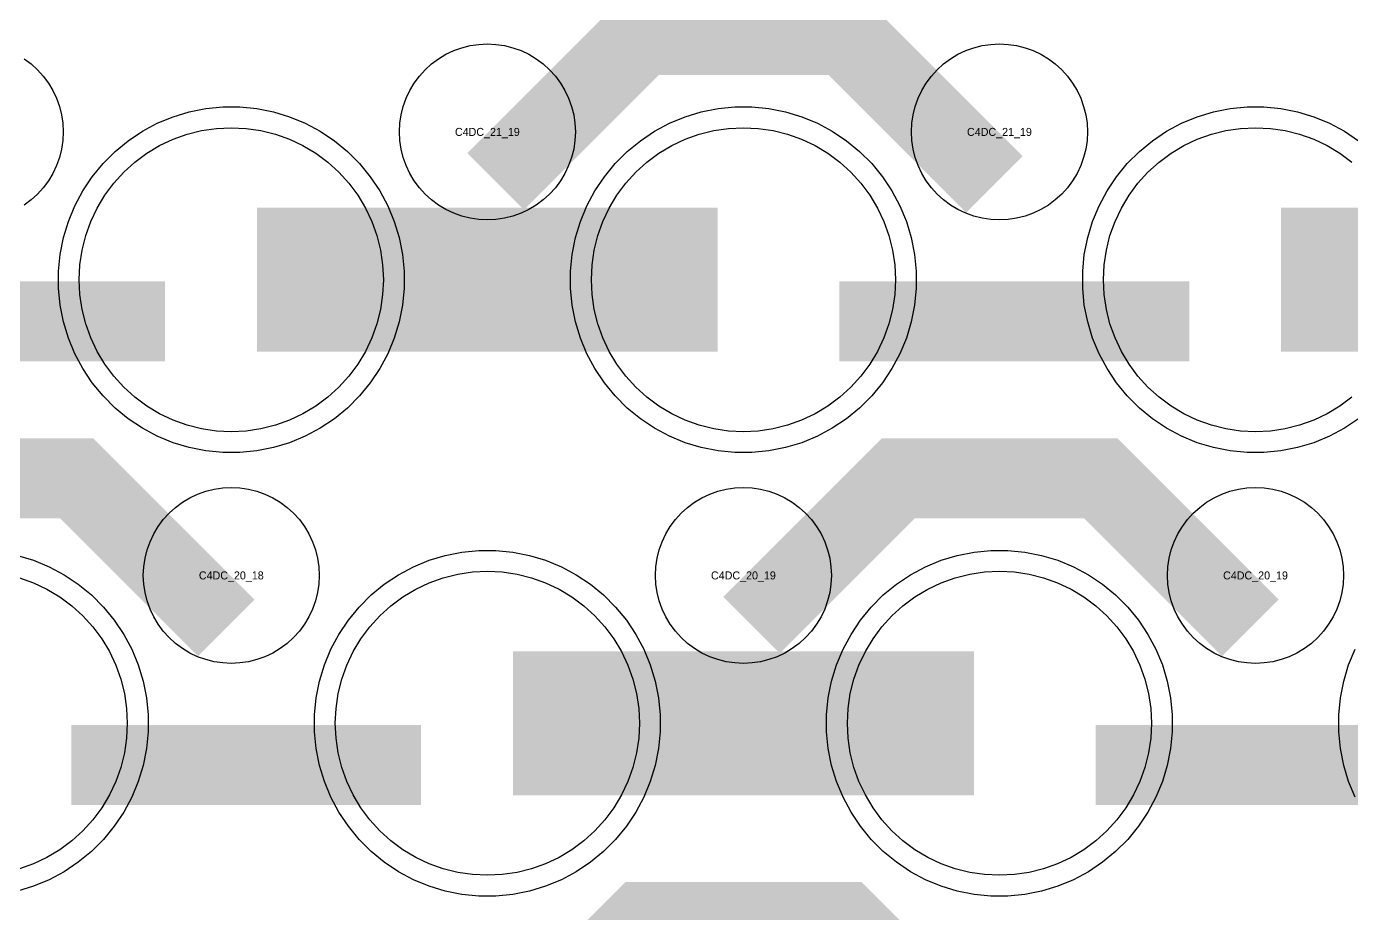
# Model space of a CAD drawing. Extents: x -11880 to 11880, y -14992 to 14992.
# Drawn here: x -6064 to -5650, y -12127.7 to -11850.6 of the extents above; entities that cross this region are included whole.
import ezdxf
from ezdxf.enums import TextEntityAlignment as Align

# ---------------------------------------------------------------- set-up
doc = ezdxf.new("R2010")
doc.units = 0
doc.header["$MEASUREMENT"] = 0
for name, color, linetype in [('GDS_775_DT_237', 138, 'CONTINUOUS'), ('RDL1_FS', 34, 'CONTINUOUS'), ('RDL_BS', 160, 'CONTINUOUS')]:
    doc.layers.add(name, color=color, linetype=linetype)

msp = doc.modelspace()

# ---------------------------------------------------------------- linework, layer by layer
at = {"layer": 'RDL1_FS'}
for points in [[(-6000, -11977.229), (-6004.657, -11977), (-6009.268, -11976.316), (-6013.791, -11975.184), (-6018.181, -11973.612), (-6022.395, -11971.62), (-6026.395, -11969.222), (-6030.14, -11966.444), (-6033.594, -11963.314), (-6036.724, -11959.86), (-6039.502, -11956.115), (-6041.9, -11952.115), (-6043.892, -11947.901), (-6045.464, -11943.511), (-6046.596, -11938.988), (-6047.28, -11934.377), (-6047.509, -11929.72), (-6047.28, -11925.063), (-6046.596, -11920.452), (-6045.464, -11915.929), (-6043.892, -11911.539), (-6041.9, -11907.325), (-6039.502, -11903.325), (-6036.724, -11899.58), (-6033.594, -11896.126), (-6030.14, -11892.996), (-6026.395, -11890.218), (-6022.395, -11887.82), (-6018.181, -11885.828), (-6013.791, -11884.256), (-6009.268, -11883.124), (-6004.657, -11882.44), (-6000, -11882.211), (-5995.343, -11882.44), (-5990.732, -11883.124), (-5986.209, -11884.256), (-5981.819, -11885.828), (-5977.605, -11887.82), (-5973.605, -11890.218), (-5969.86, -11892.996), (-5966.406, -11896.126), (-5963.276, -11899.58), (-5960.498, -11903.325), (-5958.1, -11907.325), (-5956.108, -11911.539), (-5954.536, -11915.929), (-5953.404, -11920.452), (-5952.72, -11925.063), (-5952.491, -11929.72), (-5952.72, -11934.377), (-5953.404, -11938.988), (-5954.536, -11943.511), (-5956.108, -11947.901), (-5958.1, -11952.115), (-5960.498, -11956.115), (-5963.276, -11959.86), (-5966.406, -11963.314), (-5969.86, -11966.444), (-5973.605, -11969.222), (-5977.605, -11971.62), (-5981.819, -11973.612), (-5986.209, -11975.184), (-5990.732, -11976.316), (-5995.343, -11977)], [(-5840, -11977.229), (-5844.657, -11977), (-5849.268, -11976.316), (-5853.791, -11975.184), (-5858.181, -11973.612), (-5862.395, -11971.62), (-5866.395, -11969.222), (-5870.14, -11966.444), (-5873.594, -11963.314), (-5876.724, -11959.86), (-5879.502, -11956.115), (-5881.9, -11952.115), (-5883.892, -11947.901), (-5885.464, -11943.511), (-5886.596, -11938.988), (-5887.28, -11934.377), (-5887.509, -11929.72), (-5887.28, -11925.063), (-5886.596, -11920.452), (-5885.464, -11915.929), (-5883.892, -11911.539), (-5881.9, -11907.325), (-5879.502, -11903.325), (-5876.724, -11899.58), (-5873.594, -11896.126), (-5870.14, -11892.996), (-5866.395, -11890.218), (-5862.395, -11887.82), (-5858.181, -11885.828), (-5853.791, -11884.256), (-5849.268, -11883.124), (-5844.657, -11882.44), (-5840, -11882.211), (-5835.343, -11882.44), (-5830.732, -11883.124), (-5826.209, -11884.256), (-5821.819, -11885.828), (-5817.605, -11887.82), (-5813.605, -11890.218), (-5809.86, -11892.996), (-5806.406, -11896.126), (-5803.276, -11899.58), (-5800.498, -11903.325), (-5798.1, -11907.325), (-5796.108, -11911.539), (-5794.536, -11915.929), (-5793.404, -11920.452), (-5792.72, -11925.063), (-5792.491, -11929.72), (-5792.72, -11934.377), (-5793.404, -11938.988), (-5794.536, -11943.511), (-5796.108, -11947.901), (-5798.1, -11952.115), (-5800.498, -11956.115), (-5803.276, -11959.86), (-5806.406, -11963.314), (-5809.86, -11966.444), (-5813.605, -11969.222), (-5817.605, -11971.62), (-5821.819, -11973.612), (-5826.209, -11975.184), (-5830.732, -11976.316), (-5835.343, -11977)]]:
    msp.add_lwpolyline(points, close=True, dxfattribs=at)
msp.add_lwpolyline([(-5649.86, -11966.444), (-5653.605, -11969.222), (-5657.605, -11971.62), (-5661.819, -11973.612), (-5666.209, -11975.184), (-5670.732, -11976.316), (-5675.343, -11977), (-5680, -11977.229), (-5684.657, -11977), (-5689.268, -11976.316), (-5693.791, -11975.184), (-5698.181, -11973.612), (-5702.395, -11971.62), (-5706.395, -11969.222), (-5710.14, -11966.444), (-5713.594, -11963.314), (-5716.724, -11959.86), (-5719.502, -11956.115), (-5721.9, -11952.115), (-5723.892, -11947.901), (-5725.464, -11943.511), (-5726.596, -11938.988), (-5727.28, -11934.377), (-5727.509, -11929.72), (-5727.28, -11925.063), (-5726.596, -11920.452), (-5725.464, -11915.929), (-5723.892, -11911.539), (-5721.9, -11907.325), (-5719.502, -11903.325), (-5716.724, -11899.58), (-5713.594, -11896.126), (-5710.14, -11892.996), (-5706.395, -11890.218), (-5702.395, -11887.82), (-5698.181, -11885.828), (-5693.791, -11884.256), (-5689.268, -11883.124), (-5684.657, -11882.44), (-5680, -11882.211), (-5675.343, -11882.44), (-5670.732, -11883.124), (-5666.209, -11884.256), (-5661.819, -11885.828), (-5657.605, -11887.82), (-5653.605, -11890.218), (-5649.86, -11892.996)], dxfattribs=at)
for points in [[(-5991.998, -11929.72, 45, 45, 0), (-5919.998, -11929.72, 45, 45, 0)], [(-5919.998, -11929.72, 45, 45, 0), (-5847.998, -11929.72, 45, 45, 0)], [(-5671.998, -11929.72, 45, 45, 0), (-5599.998, -11929.72, 45, 45, 0)]]:
    msp.add_lwpolyline(points, format="xyseb", dxfattribs=at)
at = {"layer": 'RDL1_FS', "color": 240, "true_color": 0xed1f24}
for points in [[(-5920, -12115.794), (-5924.657, -12115.565), (-5929.268, -12114.881), (-5933.791, -12113.749), (-5938.181, -12112.177), (-5942.395, -12110.185), (-5946.395, -12107.787), (-5950.14, -12105.009), (-5953.594, -12101.879), (-5956.724, -12098.425), (-5959.502, -12094.68), (-5961.9, -12090.68), (-5963.892, -12086.466), (-5965.464, -12082.076), (-5966.596, -12077.553), (-5967.28, -12072.942), (-5967.509, -12068.285), (-5967.28, -12063.628), (-5966.596, -12059.017), (-5965.464, -12054.494), (-5963.892, -12050.104), (-5961.9, -12045.89), (-5959.502, -12041.89), (-5956.724, -12038.145), (-5953.594, -12034.691), (-5950.14, -12031.561), (-5946.395, -12028.783), (-5942.395, -12026.385), (-5938.181, -12024.393), (-5933.791, -12022.821), (-5929.268, -12021.689), (-5924.657, -12021.005), (-5920, -12020.776), (-5915.343, -12021.005), (-5910.732, -12021.689), (-5906.209, -12022.821), (-5901.819, -12024.393), (-5897.605, -12026.385), (-5893.605, -12028.783), (-5889.86, -12031.561), (-5886.406, -12034.691), (-5883.276, -12038.145), (-5880.498, -12041.89), (-5878.1, -12045.89), (-5876.108, -12050.104), (-5874.536, -12054.494), (-5873.404, -12059.017), (-5872.72, -12063.628), (-5872.491, -12068.285), (-5872.72, -12072.942), (-5873.404, -12077.553), (-5874.536, -12082.076), (-5876.108, -12086.466), (-5878.1, -12090.68), (-5880.498, -12094.68), (-5883.276, -12098.425), (-5886.406, -12101.879), (-5889.86, -12105.009), (-5893.605, -12107.787), (-5897.605, -12110.185), (-5901.819, -12112.177), (-5906.209, -12113.749), (-5910.732, -12114.881), (-5915.343, -12115.565)], [(-5760, -12115.794), (-5764.657, -12115.565), (-5769.268, -12114.881), (-5773.791, -12113.749), (-5778.181, -12112.177), (-5782.395, -12110.185), (-5786.395, -12107.787), (-5790.14, -12105.009), (-5793.594, -12101.879), (-5796.724, -12098.425), (-5799.502, -12094.68), (-5801.9, -12090.68), (-5803.892, -12086.466), (-5805.464, -12082.076), (-5806.596, -12077.553), (-5807.28, -12072.942), (-5807.509, -12068.285), (-5807.28, -12063.628), (-5806.596, -12059.017), (-5805.464, -12054.494), (-5803.892, -12050.104), (-5801.9, -12045.89), (-5799.502, -12041.89), (-5796.724, -12038.145), (-5793.594, -12034.691), (-5790.14, -12031.561), (-5786.395, -12028.783), (-5782.395, -12026.385), (-5778.181, -12024.393), (-5773.791, -12022.821), (-5769.268, -12021.689), (-5764.657, -12021.005), (-5760, -12020.776), (-5755.343, -12021.005), (-5750.732, -12021.689), (-5746.209, -12022.821), (-5741.819, -12024.393), (-5737.605, -12026.385), (-5733.605, -12028.783), (-5729.86, -12031.561), (-5726.406, -12034.691), (-5723.276, -12038.145), (-5720.498, -12041.89), (-5718.1, -12045.89), (-5716.108, -12050.104), (-5714.536, -12054.494), (-5713.404, -12059.017), (-5712.72, -12063.628), (-5712.491, -12068.285), (-5712.72, -12072.942), (-5713.404, -12077.553), (-5714.536, -12082.076), (-5716.108, -12086.466), (-5718.1, -12090.68), (-5720.498, -12094.68), (-5723.276, -12098.425), (-5726.406, -12101.879), (-5729.86, -12105.009), (-5733.605, -12107.787), (-5737.605, -12110.185), (-5741.819, -12112.177), (-5746.209, -12113.749), (-5750.732, -12114.881), (-5755.343, -12115.565)]]:
    msp.add_lwpolyline(points, close=True, dxfattribs=at)
msp.add_lwpolyline([(-6066.209, -12022.821), (-6061.819, -12024.393), (-6057.605, -12026.385), (-6053.605, -12028.783), (-6049.86, -12031.561), (-6046.406, -12034.691), (-6043.276, -12038.145), (-6040.498, -12041.89), (-6038.1, -12045.89), (-6036.108, -12050.104), (-6034.536, -12054.494), (-6033.404, -12059.017), (-6032.72, -12063.628), (-6032.491, -12068.285), (-6032.72, -12072.942), (-6033.404, -12077.553), (-6034.536, -12082.076), (-6036.108, -12086.466), (-6038.1, -12090.68), (-6040.498, -12094.68), (-6043.276, -12098.425), (-6046.406, -12101.879), (-6049.86, -12105.009), (-6053.605, -12107.787), (-6057.605, -12110.185), (-6061.819, -12112.177), (-6066.209, -12113.749)], dxfattribs=at)
for points in [[(-5911.998, -12068.285, 45, 45, 0), (-5839.998, -12068.285, 45, 45, 0)], [(-5839.998, -12068.285, 45, 45, 0), (-5767.998, -12068.285, 45, 45, 0)]]:
    msp.add_lwpolyline(points, format="xyseb", dxfattribs=at)
at = {"layer": 'RDL_BS'}
for points in [[(-5917.438, -11899.034, 25, 25, 0), (-5871.623, -11853.219, 25, 25, 0), (-5838.07, -11853.219, 25, 25, 0)], [(-5761.599, -11899.933, 25, 25, 0), (-5808.313, -11853.219, 25, 25, 0), (-5838.071, -11853.219, 25, 25, 0)], [(-6129.984, -11942.733, 25, 25, 0), (-6020.719, -11942.733, 25, 25, 0)], [(-5809.984, -11942.733, 25, 25, 0), (-5700.719, -11942.733, 25, 25, 0)], [(-6001.599, -12038.498, 25, 25, 0), (-6048.313, -11991.784, 25, 25, 0), (-6078.071, -11991.784, 25, 25, 0)], [(-5837.438, -12037.599, 25, 25, 0), (-5791.623, -11991.784, 25, 25, 0), (-5758.07, -11991.784, 25, 25, 0)], [(-5681.599, -12038.498, 25, 25, 0), (-5728.313, -11991.784, 25, 25, 0), (-5758.071, -11991.784, 25, 25, 0)], [(-5917.438, -12176.159, 25, 25, 0), (-5871.623, -12130.344, 25, 25, 0), (-5838.07, -12130.344, 25, 25, 0)], [(-5761.599, -12177.058, 25, 25, 0), (-5808.313, -12130.344, 25, 25, 0), (-5838.071, -12130.344, 25, 25, 0)]]:
    msp.add_lwpolyline(points, format="xyseb", dxfattribs=at)
for points in [[(-5920, -11911.026), (-5922.693, -11910.894), (-5925.365, -11910.498), (-5927.984, -11909.841), (-5930.519, -11908.934), (-5932.956, -11907.782), (-5935.28, -11906.389), (-5937.443, -11904.786), (-5939.442, -11902.974), (-5941.254, -11900.975), (-5942.857, -11898.812), (-5944.25, -11896.488), (-5945.402, -11894.051), (-5946.309, -11891.516), (-5946.966, -11888.897), (-5947.362, -11886.225), (-5947.494, -11883.532), (-5947.362, -11880.839), (-5946.966, -11878.167), (-5946.309, -11875.548), (-5945.402, -11873.013), (-5944.25, -11870.576), (-5942.857, -11868.252), (-5941.254, -11866.089), (-5939.442, -11864.09), (-5937.443, -11862.278), (-5935.28, -11860.675), (-5932.956, -11859.282), (-5930.519, -11858.13), (-5927.984, -11857.223), (-5925.365, -11856.566), (-5922.693, -11856.17), (-5920, -11856.038), (-5917.307, -11856.17), (-5914.635, -11856.566), (-5912.016, -11857.223), (-5909.481, -11858.13), (-5907.044, -11859.282), (-5904.72, -11860.675), (-5902.557, -11862.278), (-5900.558, -11864.09), (-5898.746, -11866.089), (-5897.143, -11868.252), (-5895.75, -11870.576), (-5894.598, -11873.013), (-5893.691, -11875.548), (-5893.034, -11878.167), (-5892.638, -11880.839), (-5892.506, -11883.532), (-5892.638, -11886.225), (-5893.034, -11888.897), (-5893.691, -11891.516), (-5894.598, -11894.051), (-5895.75, -11896.488), (-5897.143, -11898.812), (-5898.746, -11900.975), (-5900.558, -11902.974), (-5902.557, -11904.786), (-5904.72, -11906.389), (-5907.044, -11907.782), (-5909.481, -11908.934), (-5912.016, -11909.841), (-5914.635, -11910.498), (-5917.307, -11910.894)], [(-5760, -11911.026), (-5762.693, -11910.894), (-5765.365, -11910.498), (-5767.984, -11909.841), (-5770.519, -11908.934), (-5772.956, -11907.782), (-5775.28, -11906.389), (-5777.443, -11904.786), (-5779.442, -11902.974), (-5781.254, -11900.975), (-5782.857, -11898.812), (-5784.25, -11896.488), (-5785.402, -11894.051), (-5786.309, -11891.516), (-5786.966, -11888.897), (-5787.362, -11886.225), (-5787.494, -11883.532), (-5787.362, -11880.839), (-5786.966, -11878.167), (-5786.309, -11875.548), (-5785.402, -11873.013), (-5784.25, -11870.576), (-5782.857, -11868.252), (-5781.254, -11866.089), (-5779.442, -11864.09), (-5777.443, -11862.278), (-5775.28, -11860.675), (-5772.956, -11859.282), (-5770.519, -11858.13), (-5767.984, -11857.223), (-5765.365, -11856.566), (-5762.693, -11856.17), (-5760, -11856.038), (-5757.307, -11856.17), (-5754.635, -11856.566), (-5752.016, -11857.223), (-5749.481, -11858.13), (-5747.044, -11859.282), (-5744.72, -11860.675), (-5742.557, -11862.278), (-5740.558, -11864.09), (-5738.746, -11866.089), (-5737.143, -11868.252), (-5735.75, -11870.576), (-5734.598, -11873.013), (-5733.691, -11875.548), (-5733.034, -11878.167), (-5732.638, -11880.839), (-5732.506, -11883.532), (-5732.638, -11886.225), (-5733.034, -11888.897), (-5733.691, -11891.516), (-5734.598, -11894.051), (-5735.75, -11896.488), (-5737.143, -11898.812), (-5738.746, -11900.975), (-5740.558, -11902.974), (-5742.557, -11904.786), (-5744.72, -11906.389), (-5747.044, -11907.782), (-5749.481, -11908.934), (-5752.016, -11909.841), (-5754.635, -11910.498), (-5757.307, -11910.894)], [(-6002.644, -11983.72), (-6007.938, -11983.203), (-6013.165, -11982.157), (-6018.205, -11980.626), (-6023.115, -11978.595), (-6027.777, -11976.103), (-6032.191, -11973.156), (-6036.292, -11969.794), (-6040.074, -11966.012), (-6043.436, -11961.911), (-6046.383, -11957.497), (-6048.875, -11952.835), (-6050.906, -11947.925), (-6052.437, -11942.885), (-6053.483, -11937.658), (-6054, -11932.364), (-6054, -11927.076), (-6053.483, -11921.782), (-6052.437, -11916.555), (-6050.906, -11911.515), (-6048.875, -11906.605), (-6046.383, -11901.943), (-6043.436, -11897.529), (-6040.074, -11893.428), (-6036.292, -11889.646), (-6032.191, -11886.284), (-6027.777, -11883.337), (-6023.115, -11880.845), (-6018.205, -11878.814), (-6013.165, -11877.283), (-6007.938, -11876.237), (-6002.644, -11875.72), (-5997.356, -11875.72), (-5992.062, -11876.237), (-5986.835, -11877.283), (-5981.795, -11878.814), (-5976.885, -11880.845), (-5972.223, -11883.337), (-5967.809, -11886.284), (-5963.708, -11889.646), (-5959.926, -11893.428), (-5956.564, -11897.529), (-5953.617, -11901.943), (-5951.125, -11906.605), (-5949.094, -11911.515), (-5947.563, -11916.555), (-5946.517, -11921.782), (-5946, -11927.076), (-5946, -11932.364), (-5946.517, -11937.658), (-5947.563, -11942.885), (-5949.094, -11947.925), (-5951.125, -11952.835), (-5953.617, -11957.497), (-5956.564, -11961.911), (-5959.926, -11966.012), (-5963.708, -11969.794), (-5967.809, -11973.156), (-5972.223, -11976.103), (-5976.885, -11978.595), (-5981.795, -11980.626), (-5986.835, -11982.157), (-5992.062, -11983.203), (-5997.356, -11983.72)], [(-5842.644, -11983.72), (-5847.938, -11983.203), (-5853.165, -11982.157), (-5858.205, -11980.626), (-5863.115, -11978.595), (-5867.777, -11976.103), (-5872.191, -11973.156), (-5876.292, -11969.794), (-5880.074, -11966.012), (-5883.436, -11961.911), (-5886.383, -11957.497), (-5888.875, -11952.835), (-5890.906, -11947.925), (-5892.437, -11942.885), (-5893.483, -11937.658), (-5894, -11932.364), (-5894, -11927.076), (-5893.483, -11921.782), (-5892.437, -11916.555), (-5890.906, -11911.515), (-5888.875, -11906.605), (-5886.383, -11901.943), (-5883.436, -11897.529), (-5880.074, -11893.428), (-5876.292, -11889.646), (-5872.191, -11886.284), (-5867.777, -11883.337), (-5863.115, -11880.845), (-5858.205, -11878.814), (-5853.165, -11877.283), (-5847.938, -11876.237), (-5842.644, -11875.72), (-5837.356, -11875.72), (-5832.062, -11876.237), (-5826.835, -11877.283), (-5821.795, -11878.814), (-5816.885, -11880.845), (-5812.223, -11883.337), (-5807.809, -11886.284), (-5803.708, -11889.646), (-5799.926, -11893.428), (-5796.564, -11897.529), (-5793.617, -11901.943), (-5791.125, -11906.605), (-5789.094, -11911.515), (-5787.563, -11916.555), (-5786.517, -11921.782), (-5786, -11927.076), (-5786, -11932.364), (-5786.517, -11937.658), (-5787.563, -11942.885), (-5789.094, -11947.925), (-5791.125, -11952.835), (-5793.617, -11957.497), (-5796.564, -11961.911), (-5799.926, -11966.012), (-5803.708, -11969.794), (-5807.809, -11973.156), (-5812.223, -11976.103), (-5816.885, -11978.595), (-5821.795, -11980.626), (-5826.835, -11982.157), (-5832.062, -11983.203), (-5837.356, -11983.72)], [(-6000, -12049.591), (-6002.693, -12049.459), (-6005.365, -12049.063), (-6007.984, -12048.406), (-6010.519, -12047.499), (-6012.956, -12046.347), (-6015.28, -12044.954), (-6017.443, -12043.351), (-6019.442, -12041.539), (-6021.254, -12039.54), (-6022.857, -12037.377), (-6024.25, -12035.053), (-6025.402, -12032.616), (-6026.309, -12030.081), (-6026.966, -12027.462), (-6027.362, -12024.79), (-6027.494, -12022.097), (-6027.362, -12019.404), (-6026.966, -12016.732), (-6026.309, -12014.113), (-6025.402, -12011.578), (-6024.25, -12009.141), (-6022.857, -12006.817), (-6021.254, -12004.654), (-6019.442, -12002.655), (-6017.443, -12000.843), (-6015.28, -11999.24), (-6012.956, -11997.847), (-6010.519, -11996.695), (-6007.984, -11995.788), (-6005.365, -11995.131), (-6002.693, -11994.735), (-6000, -11994.603), (-5997.307, -11994.735), (-5994.635, -11995.131), (-5992.016, -11995.788), (-5989.481, -11996.695), (-5987.044, -11997.847), (-5984.72, -11999.24), (-5982.557, -12000.843), (-5980.558, -12002.655), (-5978.746, -12004.654), (-5977.143, -12006.817), (-5975.75, -12009.141), (-5974.598, -12011.578), (-5973.691, -12014.113), (-5973.034, -12016.732), (-5972.638, -12019.404), (-5972.506, -12022.097), (-5972.638, -12024.79), (-5973.034, -12027.462), (-5973.691, -12030.081), (-5974.598, -12032.616), (-5975.75, -12035.053), (-5977.143, -12037.377), (-5978.746, -12039.54), (-5980.558, -12041.539), (-5982.557, -12043.351), (-5984.72, -12044.954), (-5987.044, -12046.347), (-5989.481, -12047.499), (-5992.016, -12048.406), (-5994.635, -12049.063), (-5997.307, -12049.459)], [(-5840, -12049.591), (-5842.693, -12049.459), (-5845.365, -12049.063), (-5847.984, -12048.406), (-5850.519, -12047.499), (-5852.956, -12046.347), (-5855.28, -12044.954), (-5857.443, -12043.351), (-5859.442, -12041.539), (-5861.254, -12039.54), (-5862.857, -12037.377), (-5864.25, -12035.053), (-5865.402, -12032.616), (-5866.309, -12030.081), (-5866.966, -12027.462), (-5867.362, -12024.79), (-5867.494, -12022.097), (-5867.362, -12019.404), (-5866.966, -12016.732), (-5866.309, -12014.113), (-5865.402, -12011.578), (-5864.25, -12009.141), (-5862.857, -12006.817), (-5861.254, -12004.654), (-5859.442, -12002.655), (-5857.443, -12000.843), (-5855.28, -11999.24), (-5852.956, -11997.847), (-5850.519, -11996.695), (-5847.984, -11995.788), (-5845.365, -11995.131), (-5842.693, -11994.735), (-5840, -11994.603), (-5837.307, -11994.735), (-5834.635, -11995.131), (-5832.016, -11995.788), (-5829.481, -11996.695), (-5827.044, -11997.847), (-5824.72, -11999.24), (-5822.557, -12000.843), (-5820.558, -12002.655), (-5818.746, -12004.654), (-5817.143, -12006.817), (-5815.75, -12009.141), (-5814.598, -12011.578), (-5813.691, -12014.113), (-5813.034, -12016.732), (-5812.638, -12019.404), (-5812.506, -12022.097), (-5812.638, -12024.79), (-5813.034, -12027.462), (-5813.691, -12030.081), (-5814.598, -12032.616), (-5815.75, -12035.053), (-5817.143, -12037.377), (-5818.746, -12039.54), (-5820.558, -12041.539), (-5822.557, -12043.351), (-5824.72, -12044.954), (-5827.044, -12046.347), (-5829.481, -12047.499), (-5832.016, -12048.406), (-5834.635, -12049.063), (-5837.307, -12049.459)], [(-5680, -12049.591), (-5682.693, -12049.459), (-5685.365, -12049.063), (-5687.984, -12048.406), (-5690.519, -12047.499), (-5692.956, -12046.347), (-5695.28, -12044.954), (-5697.443, -12043.351), (-5699.442, -12041.539), (-5701.254, -12039.54), (-5702.857, -12037.377), (-5704.25, -12035.053), (-5705.402, -12032.616), (-5706.309, -12030.081), (-5706.966, -12027.462), (-5707.362, -12024.79), (-5707.494, -12022.097), (-5707.362, -12019.404), (-5706.966, -12016.732), (-5706.309, -12014.113), (-5705.402, -12011.578), (-5704.25, -12009.141), (-5702.857, -12006.817), (-5701.254, -12004.654), (-5699.442, -12002.655), (-5697.443, -12000.843), (-5695.28, -11999.24), (-5692.956, -11997.847), (-5690.519, -11996.695), (-5687.984, -11995.788), (-5685.365, -11995.131), (-5682.693, -11994.735), (-5680, -11994.603), (-5677.307, -11994.735), (-5674.635, -11995.131), (-5672.016, -11995.788), (-5669.481, -11996.695), (-5667.044, -11997.847), (-5664.72, -11999.24), (-5662.557, -12000.843), (-5660.558, -12002.655), (-5658.746, -12004.654), (-5657.143, -12006.817), (-5655.75, -12009.141), (-5654.598, -12011.578), (-5653.691, -12014.113), (-5653.034, -12016.732), (-5652.638, -12019.404), (-5652.506, -12022.097), (-5652.638, -12024.79), (-5653.034, -12027.462), (-5653.691, -12030.081), (-5654.598, -12032.616), (-5655.75, -12035.053), (-5657.143, -12037.377), (-5658.746, -12039.54), (-5660.558, -12041.539), (-5662.557, -12043.351), (-5664.72, -12044.954), (-5667.044, -12046.347), (-5669.481, -12047.499), (-5672.016, -12048.406), (-5674.635, -12049.063), (-5677.307, -12049.459)]]:
    msp.add_lwpolyline(points, close=True, dxfattribs=at)
for points in [[(-6064.72, -11860.675), (-6062.557, -11862.278), (-6060.558, -11864.09), (-6058.746, -11866.089), (-6057.143, -11868.252), (-6055.75, -11870.576), (-6054.598, -11873.013), (-6053.691, -11875.548), (-6053.034, -11878.167), (-6052.638, -11880.839), (-6052.506, -11883.532), (-6052.638, -11886.225), (-6053.034, -11888.897), (-6053.691, -11891.516), (-6054.598, -11894.051), (-6055.75, -11896.488), (-6057.143, -11898.812), (-6058.746, -11900.975), (-6060.558, -11902.974), (-6062.557, -11904.786), (-6064.72, -11906.389)], [(-5647.809, -11973.156), (-5652.223, -11976.103), (-5656.885, -11978.595), (-5661.795, -11980.626), (-5666.835, -11982.157), (-5672.062, -11983.203), (-5677.356, -11983.72), (-5682.644, -11983.72), (-5687.938, -11983.203), (-5693.165, -11982.157), (-5698.205, -11980.626), (-5703.115, -11978.595), (-5707.777, -11976.103), (-5712.191, -11973.156), (-5716.292, -11969.794), (-5720.074, -11966.012), (-5723.436, -11961.911), (-5726.383, -11957.497), (-5728.875, -11952.835), (-5730.906, -11947.925), (-5732.437, -11942.885), (-5733.483, -11937.658), (-5734, -11932.364), (-5734, -11927.076), (-5733.483, -11921.782), (-5732.437, -11916.555), (-5730.906, -11911.515), (-5728.875, -11906.605), (-5726.383, -11901.943), (-5723.436, -11897.529), (-5720.074, -11893.428), (-5716.292, -11889.646), (-5712.191, -11886.284), (-5707.777, -11883.337), (-5703.115, -11880.845), (-5698.205, -11878.814), (-5693.165, -11877.283), (-5687.938, -11876.237), (-5682.644, -11875.72), (-5677.356, -11875.72), (-5672.062, -11876.237), (-5666.835, -11877.283), (-5661.795, -11878.814), (-5656.885, -11880.845), (-5652.223, -11883.337), (-5647.809, -11886.284)]]:
    msp.add_lwpolyline(points, dxfattribs=at)
at = {"layer": 'RDL_BS', "color": 240, "true_color": 0xed1f24}
for points in [[(-6066.835, -12015.848), (-6061.795, -12017.379), (-6056.885, -12019.41), (-6052.223, -12021.902), (-6047.809, -12024.849), (-6043.708, -12028.211), (-6039.926, -12031.993), (-6036.564, -12036.094), (-6033.617, -12040.508), (-6031.125, -12045.17), (-6029.094, -12050.08), (-6027.563, -12055.12), (-6026.517, -12060.347), (-6026, -12065.641), (-6026, -12070.929), (-6026.517, -12076.223), (-6027.563, -12081.45), (-6029.094, -12086.49), (-6031.125, -12091.4), (-6033.617, -12096.062), (-6036.564, -12100.476), (-6039.926, -12104.577), (-6043.708, -12108.359), (-6047.809, -12111.721), (-6052.223, -12114.668), (-6056.885, -12117.16), (-6061.795, -12119.191), (-6066.835, -12120.722)], [(-5648.875, -12091.4), (-5650.906, -12086.49), (-5652.437, -12081.45), (-5653.483, -12076.223), (-5654, -12070.929), (-5654, -12065.641), (-5653.483, -12060.347), (-5652.437, -12055.12), (-5650.906, -12050.08), (-5648.875, -12045.17)]]:
    msp.add_lwpolyline(points, dxfattribs=at)
for points in [[(-5922.644, -12122.285), (-5927.938, -12121.768), (-5933.165, -12120.722), (-5938.205, -12119.191), (-5943.115, -12117.16), (-5947.777, -12114.668), (-5952.191, -12111.721), (-5956.292, -12108.359), (-5960.074, -12104.577), (-5963.436, -12100.476), (-5966.383, -12096.062), (-5968.875, -12091.4), (-5970.906, -12086.49), (-5972.437, -12081.45), (-5973.483, -12076.223), (-5974, -12070.929), (-5974, -12065.641), (-5973.483, -12060.347), (-5972.437, -12055.12), (-5970.906, -12050.08), (-5968.875, -12045.17), (-5966.383, -12040.508), (-5963.436, -12036.094), (-5960.074, -12031.993), (-5956.292, -12028.211), (-5952.191, -12024.849), (-5947.777, -12021.902), (-5943.115, -12019.41), (-5938.205, -12017.379), (-5933.165, -12015.848), (-5927.938, -12014.802), (-5922.644, -12014.285), (-5917.356, -12014.285), (-5912.062, -12014.802), (-5906.835, -12015.848), (-5901.795, -12017.379), (-5896.885, -12019.41), (-5892.223, -12021.902), (-5887.809, -12024.849), (-5883.708, -12028.211), (-5879.926, -12031.993), (-5876.564, -12036.094), (-5873.617, -12040.508), (-5871.125, -12045.17), (-5869.094, -12050.08), (-5867.563, -12055.12), (-5866.517, -12060.347), (-5866, -12065.641), (-5866, -12070.929), (-5866.517, -12076.223), (-5867.563, -12081.45), (-5869.094, -12086.49), (-5871.125, -12091.4), (-5873.617, -12096.062), (-5876.564, -12100.476), (-5879.926, -12104.577), (-5883.708, -12108.359), (-5887.809, -12111.721), (-5892.223, -12114.668), (-5896.885, -12117.16), (-5901.795, -12119.191), (-5906.835, -12120.722), (-5912.062, -12121.768), (-5917.356, -12122.285)], [(-5762.644, -12122.285), (-5767.938, -12121.768), (-5773.165, -12120.722), (-5778.205, -12119.191), (-5783.115, -12117.16), (-5787.777, -12114.668), (-5792.191, -12111.721), (-5796.292, -12108.359), (-5800.074, -12104.577), (-5803.436, -12100.476), (-5806.383, -12096.062), (-5808.875, -12091.4), (-5810.906, -12086.49), (-5812.437, -12081.45), (-5813.483, -12076.223), (-5814, -12070.929), (-5814, -12065.641), (-5813.483, -12060.347), (-5812.437, -12055.12), (-5810.906, -12050.08), (-5808.875, -12045.17), (-5806.383, -12040.508), (-5803.436, -12036.094), (-5800.074, -12031.993), (-5796.292, -12028.211), (-5792.191, -12024.849), (-5787.777, -12021.902), (-5783.115, -12019.41), (-5778.205, -12017.379), (-5773.165, -12015.848), (-5767.938, -12014.802), (-5762.644, -12014.285), (-5757.356, -12014.285), (-5752.062, -12014.802), (-5746.835, -12015.848), (-5741.795, -12017.379), (-5736.885, -12019.41), (-5732.223, -12021.902), (-5727.809, -12024.849), (-5723.708, -12028.211), (-5719.926, -12031.993), (-5716.564, -12036.094), (-5713.617, -12040.508), (-5711.125, -12045.17), (-5709.094, -12050.08), (-5707.563, -12055.12), (-5706.517, -12060.347), (-5706, -12065.641), (-5706, -12070.929), (-5706.517, -12076.223), (-5707.563, -12081.45), (-5709.094, -12086.49), (-5711.125, -12091.4), (-5713.617, -12096.062), (-5716.564, -12100.476), (-5719.926, -12104.577), (-5723.708, -12108.359), (-5727.809, -12111.721), (-5732.223, -12114.668), (-5736.885, -12117.16), (-5741.795, -12119.191), (-5746.835, -12120.722), (-5752.062, -12121.768), (-5757.356, -12122.285)]]:
    msp.add_lwpolyline(points, close=True, dxfattribs=at)
for points in [[(-6049.984, -12081.298, 25, 25, 0), (-5940.719, -12081.298, 25, 25, 0)], [(-5729.984, -12081.298, 25, 25, 0), (-5620.719, -12081.298, 25, 25, 0)]]:
    msp.add_lwpolyline(points, format="xyseb", dxfattribs=at)

# ---------------------------------------------------------------- texts
at = {"layer": 'GDS_775_DT_237'}
for s, p in [('C4DC_21_19', (-5920, -11883.532)), ('C4DC_21_19', (-5920, -11883.532)), ('C4DC_21_19', (-5760, -11883.532)), ('C4DC_21_19', (-5760, -11883.532)), ('C4DC_20_18', (-6000, -12022.097)), ('C4DC_20_18', (-6000, -12022.097)), ('C4DC_20_19', (-5840, -12022.097)), ('C4DC_20_19', (-5840, -12022.097)), ('C4DC_20_19', (-5680, -12022.097)), ('C4DC_20_19', (-5680, -12022.097))]:
    msp.add_text(s, height=2.5, dxfattribs=at).set_placement(p, align=Align.MIDDLE_CENTER)

doc.saveas('drawing.dxf')
